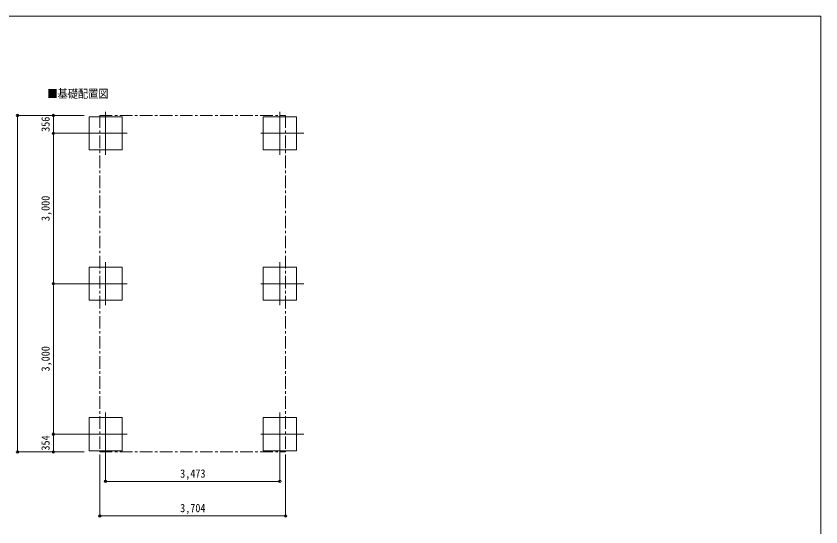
# Model space of a CAD drawing. Units: millimetres at full size, sheet at 1:50. Extents: x -14053 to 14053, y -9700 to 9700.
# Drawn here: x -2697 to 13347, y -486 to 9700 of the extents above; entities that cross this region are included whole.
import ezdxf
from ezdxf.enums import TextEntityAlignment as Align

# ---------------------------------------------------------------- set-up
doc = ezdxf.new("R2010")
doc.units = ezdxf.units.MM
doc.header["$LTSCALE"] = 50
doc.header["$PDMODE"] = 32
doc.header["$PDSIZE"] = 50
doc.linetypes.add('CHAIN1', pattern=[8, 5, -1, 1, -1])
for name, color, linetype, lineweight in [('1-0', 5, 'Continuous', 5), ('1-6', 6, 'Continuous', 9), ('F-0', 7, 'Continuous', 9)]:
    doc.layers.add(name, color=color, linetype=linetype, lineweight=lineweight)
doc.styles.add('ＭＳ ゴシック', font='')
doc.styles.get('ＭＳ ゴシック').set_extended_font_data('MS Gothic')

msp = doc.modelspace()

# ---------------------------------------------------------------- linework, layer by layer
at = {"layer": '1-0', "color": 7, "linetype": 'CHAIN1', "lineweight": 9}
for p, q in [((-1028.24, 7719.37), (-1028.24, 1009.23)), ((-1028.24, 7719.37), (2675.76, 7719.37)), ((2675.76, 7719.37), (2675.76, 1009.23)), ((-1028.24, 1009.23), (2675.76, 1009.23))]:
    msp.add_line(p, q, dxfattribs=at)
at = {"layer": '1-0', "color": 4, "lineweight": 9}
for p, q in [((-912.74, 7793.26), (-912.74, 6933.26)), ((2560.26, 7793.26), (2560.26, 6933.26)), ((-482.74, 7363.26), (-1342.74, 7363.26)), ((2180.26, 7363.26), (3040.26, 7363.26)), ((-912.74, 4793.26), (-912.74, 3933.26)), ((2560.26, 4793.26), (2560.26, 3933.26)), ((-482.74, 4363.26), (-1342.74, 4363.26)), ((2180.26, 4363.26), (3040.26, 4363.26)), ((-912.74, 1793.26), (-912.74, 933.26)), ((2560.26, 1793.26), (2560.26, 933.26)), ((-482.74, 1363.26), (-1342.74, 1363.26)), ((2180.26, 1363.26), (3040.26, 1363.26))]:
    msp.add_line(p, q, dxfattribs=at)
for points in [[(-582.74, 7033.26), (-582.74, 7693.26), (-1242.74, 7693.26), (-1242.74, 7033.26)], [(2230.26, 7033.26), (2230.26, 7693.26), (2890.26, 7693.26), (2890.26, 7033.26)], [(-582.74, 4033.26), (-582.74, 4693.26), (-1242.74, 4693.26), (-1242.74, 4033.26)], [(2230.26, 4033.26), (2230.26, 4693.26), (2890.26, 4693.26), (2890.26, 4033.26)], [(-582.74, 1033.26), (-582.74, 1693.26), (-1242.74, 1693.26), (-1242.74, 1033.26)], [(2230.26, 1033.26), (2230.26, 1693.26), (2890.26, 1693.26), (2890.26, 1033.26)]]:
    msp.add_lwpolyline(points, close=True, dxfattribs=at)
at = {"layer": '1-6'}
for p, q in [((-2668.15, 7718.97), (-1342.74, 7719.37)), ((-2668.15, 1009.23), (-2668.15, 7718.97)), ((-1953.53, 7719.37), (-1342.74, 7719.37)), ((-1953.53, 7719.37), (-1953.53, 7363.26)), ((-1953.53, 7363.26), (-1342.74, 7363.26)), ((-1953.53, 7363.26), (-1953.53, 4363.26)), ((-1953.53, 4363.26), (-1342.74, 4363.26)), ((-1953.53, 4363.26), (-1953.53, 1363.26)), ((-1953.53, 1363.26), (-1342.74, 1363.26)), ((-1953.53, 1363.26), (-1953.53, 1009.23)), ((-2668.15, 1009.23), (-1342.74, 1009.23)), ((-1953.53, 1009.23), (-1342.74, 1009.23)), ((-1028.24, -266.89), (-1028.24, 960.32)), ((-912.74, 421.54), (-912.74, 960.32)), ((2560.26, 421.54), (2560.26, 960.32)), ((2675.76, -266.89), (2675.76, 960.32)), ((-912.74, 421.54), (2560.26, 421.54)), ((-1028.24, -266.89), (2675.76, -266.89))]:
    msp.add_line(p, q, dxfattribs=at)
for p in [(-2668.15, 7718.97), (-1953.53, 7719.37), (-1953.53, 7363.26), (-1953.53, 4363.26), (-1953.53, 1363.26), (-2668.15, 1009.23), (-1953.53, 1009.23), (-912.74, 421.54), (2560.26, 421.54), (-1028.24, -266.89), (2675.76, -266.89)]:
    msp.add_point(p, dxfattribs=at)
at = {"layer": 'F-0', "color": 5, "lineweight": 5}
for p, q in [((-14053.43, 9700), (13346.57, 9700)), ((13346.57, 9700), (13346.57, -9700))]:
    msp.add_line(p, q, dxfattribs=at)

# ---------------------------------------------------------------- texts
at = {"layer": '1-0', "color": 7, "style": 'ＭＳ ゴシック', "width": 0.9}
msp.add_text('■基礎配置図', height=165, dxfattribs=at).set_placement((-2071.14, 8019.54), align=Align.BOTTOM_LEFT)
at = {"layer": '1-6', "color": 7, "style": 'ＭＳ ゴシック', "width": 0.9}
for s, p in [('356', (-1978.53, 7391.32)), ('3,000', (-1978.53, 5613.26)), ('3,000', (-1978.53, 2613.26)), ('354', (-1978.53, 1036.24))]:
    msp.add_text(s, height=165, rotation=90, dxfattribs=at).set_placement(p, align=Align.BOTTOM_LEFT)
for s, p in [('3,473', (573.76, 446.54)), ('3,704', (573.76, -241.89))]:
    msp.add_text(s, height=165, dxfattribs=at).set_placement(p, align=Align.BOTTOM_LEFT)

doc.saveas('drawing.dxf')
